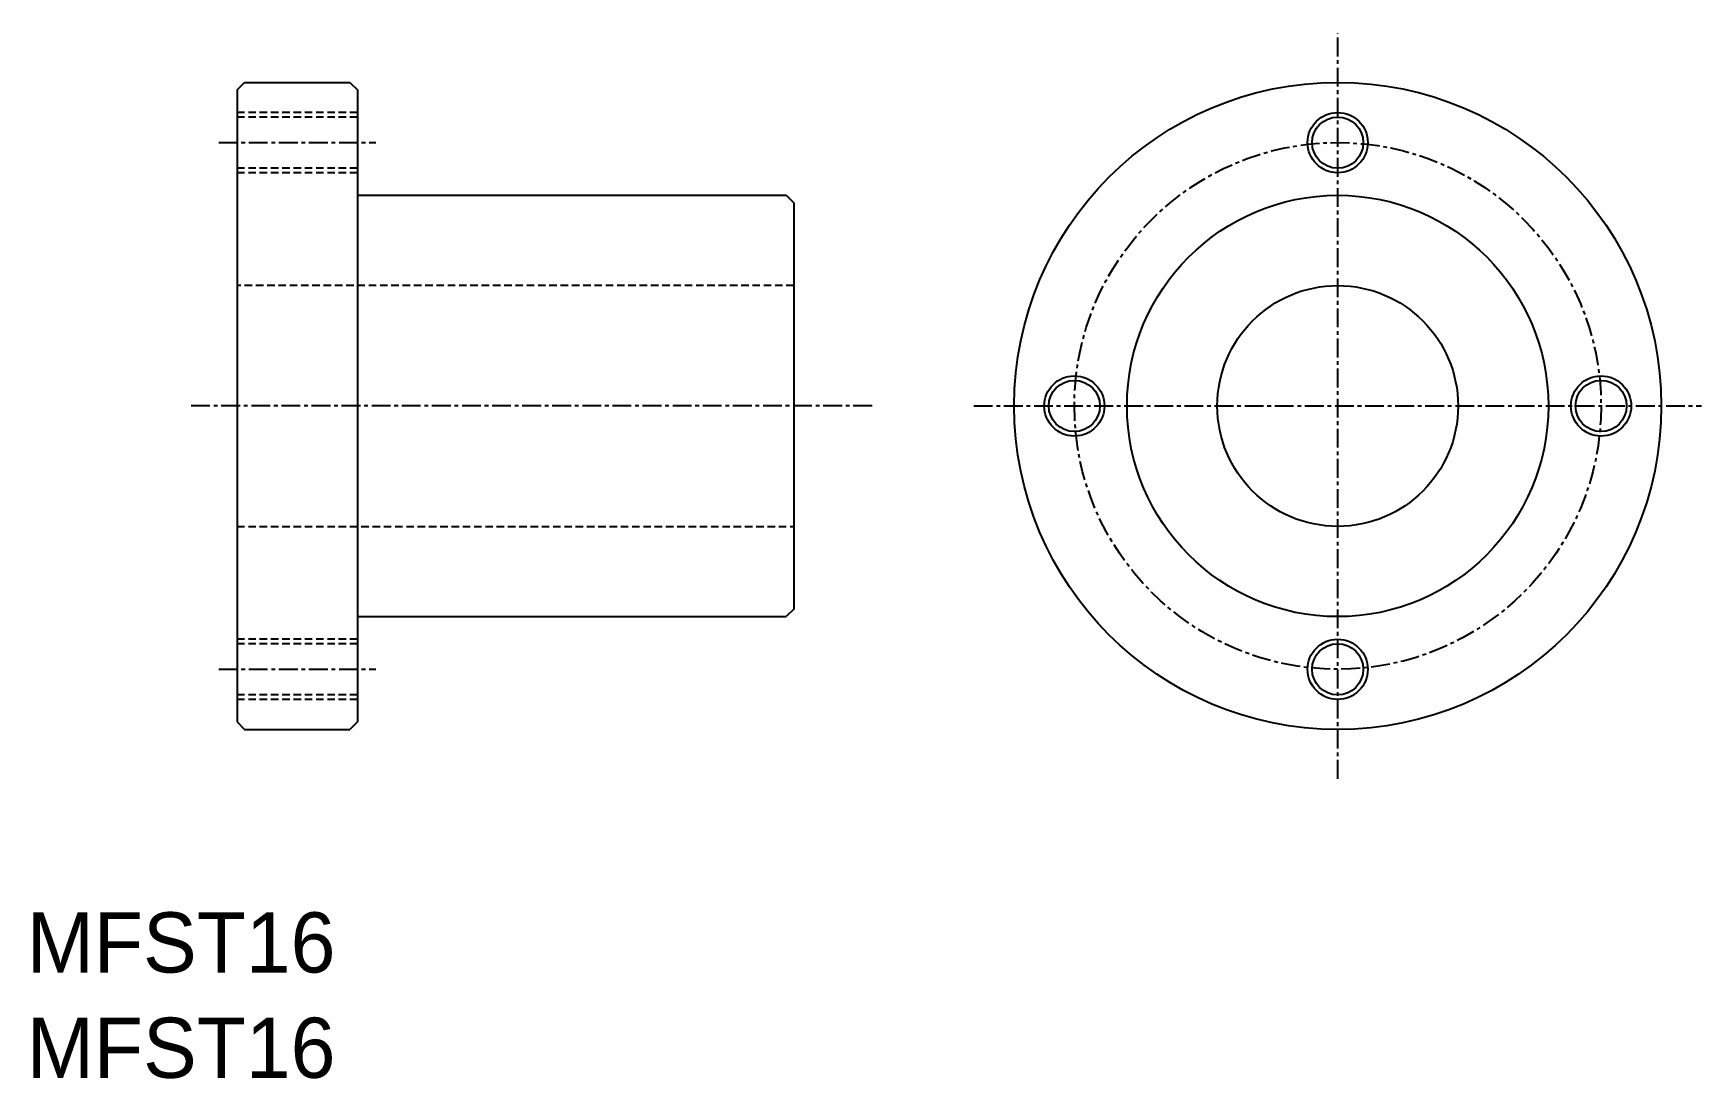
# Model space of a CAD drawing. Extents: x 95 to 205, y 59 to 129.
import ezdxf

# ---------------------------------------------------------------- set-up
doc = ezdxf.new("R2010")
doc.units = 0
doc.linetypes.add('CENTER', pattern=[2, 1.25, -0.25, 0.25, -0.25])
doc.linetypes.add('DASHED', pattern=[0.75, 0.5, -0.25])
doc.layers.get('0').update_dxf_attribs({"linetype": 'CONTINUOUS'})
doc.layers.add('CENTER', color=1, linetype='CENTER')

msp = doc.modelspace()

# ---------------------------------------------------------------- linework, layer by layer
for p, q in [((108.16, 124.97), (108.66, 125.47)), ((108.66, 125.47), (115.66, 125.47)), ((115.66, 125.47), (116.16, 124.97)), ((108.16, 124.97), (108.16, 82.97)), ((116.16, 124.97), (116.16, 82.97)), ((116.16, 117.97), (144.66, 117.97)), ((144.66, 117.97), (145.16, 117.47)), ((145.16, 117.47), (145.16, 90.47)), ((116.16, 89.97), (144.66, 89.97)), ((145.16, 90.47), (144.66, 89.97)), ((108.16, 82.97), (108.66, 82.47)), ((108.66, 82.47), (115.66, 82.47)), ((116.16, 82.97), (115.66, 82.47))]:
    msp.add_line(p, q)
at = {"color": 3, "linetype": 'DASHED'}
for p, q in [((116.16, 123.47), (108.16, 123.47)), ((116.16, 123.17), (108.16, 123.17)), ((116.16, 119.77), (108.16, 119.77)), ((116.16, 119.47), (108.16, 119.47)), ((145.16, 111.97), (108.16, 111.97)), ((108.16, 95.97), (145.16, 95.97)), ((116.16, 88.47), (108.16, 88.47)), ((116.16, 88.17), (108.16, 88.17)), ((116.16, 84.77), (108.16, 84.77)), ((116.16, 84.47), (108.16, 84.47))]:
    msp.add_line(p, q, dxfattribs=at)
for radius in [21.5, 14, 8]:
    msp.add_circle((181.3, 103.97), radius)
at = {"color": 3, "linetype": 'CONTINUOUS'}
for centre in [(181.3, 121.47), (163.8, 103.97), (198.8, 103.97), (181.3, 86.47)]:
    msp.add_circle(centre, 2, dxfattribs=at)
at = {"color": 7, "linetype": 'CONTINUOUS'}
for centre in [(181.3, 121.47), (163.8, 103.97), (198.8, 103.97), (181.3, 86.47)]:
    msp.add_circle(centre, 1.7, dxfattribs=at)
at = {"layer": 'CENTER', "color": 1, "linetype": 'CENTER'}
for p, q in [((181.3, 79.2), (181.3, 128.73)), ((106.94, 121.47), (117.38, 121.47)), ((150.36, 103.97), (105.08, 103.97)), ((157.12, 103.97), (205.48, 103.97)), ((106.94, 86.47), (117.38, 86.47))]:
    msp.add_line(p, q, dxfattribs=at)
msp.add_circle((181.3, 103.97), 17.5, dxfattribs=at)

# ---------------------------------------------------------------- texts
at = {"color": 7, "linetype": 'CONTINUOUS'}
for p in [(94.19, 66.32), (94.19, 59.32)]:
    msp.add_text('MFST16', height=4, dxfattribs=at).set_placement(p)

doc.saveas('drawing.dxf')
